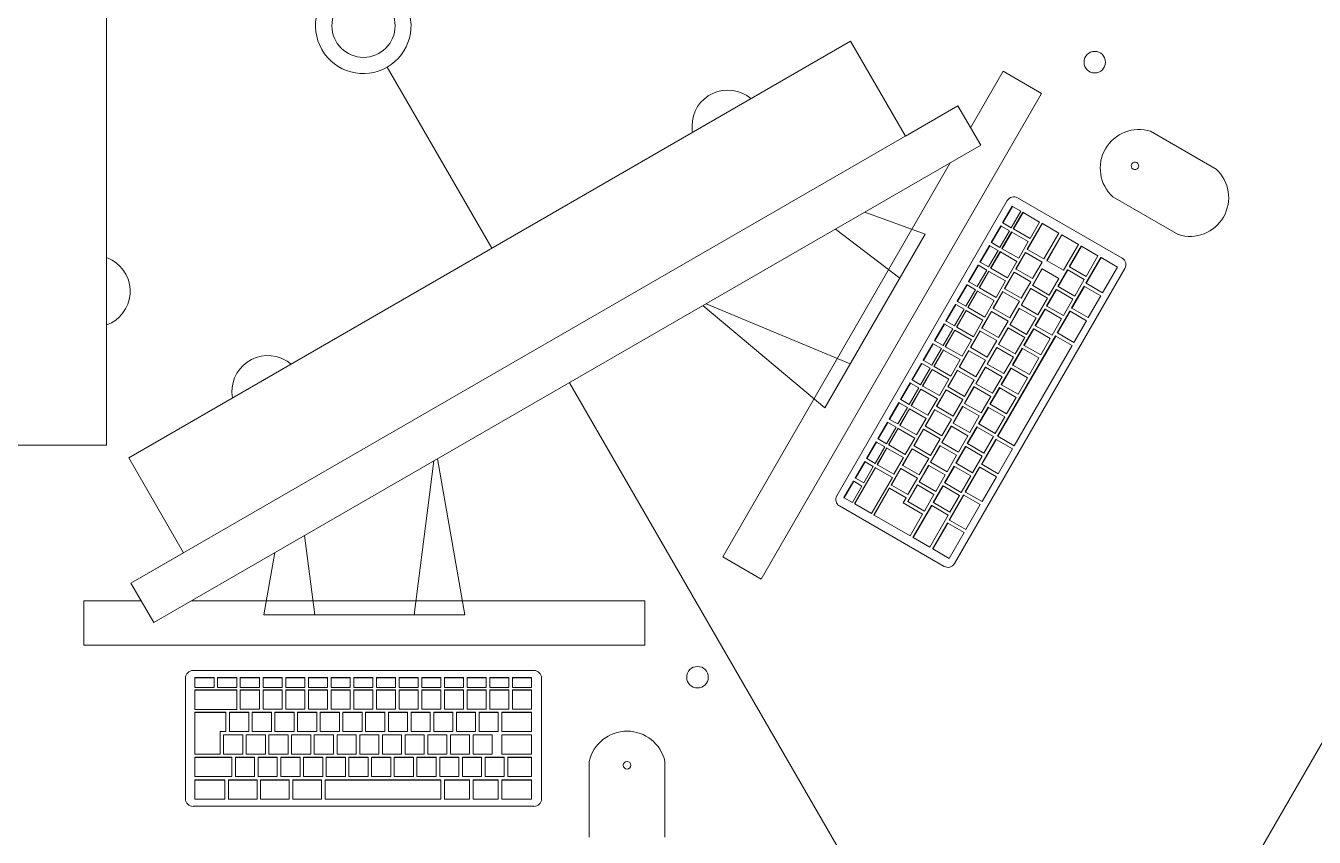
# Model space of a CAD drawing. Header units: millimetres. Extents: x 155927 to 326028, y -36033 to 97293.
# Drawn here: x 175118 to 176197, y 17322 to 18002 of the extents above; entities that cross this region are included whole.
import ezdxf

# ---------------------------------------------------------------- set-up
doc = ezdxf.new("R2010")
doc.units = ezdxf.units.MM
doc.header["$MEASUREMENT"] = 0
for name, color, linetype, lineweight in [('A-GENM', 8, 'CONTINUOUS', 9), ('E-ELEC-EQPM', 8, 'CONTINUOUS', 9), ('I-FURN', 8, 'CONTINUOUS', 9)]:
    doc.layers.add(name, color=color, linetype=linetype, lineweight=lineweight)

msp = doc.modelspace()

# ---------------------------------------------------------------- linework, layer by layer
at = {"layer": 'A-GENM'}
for p, q in [((176114.9, 17881.9), (176059.9, 17913.7)), ((175797, 17608.2), (175939.8, 17855.5)), ((175948.4, 17857.8), (176036, 17807.2)), ((176028.2, 17858.7), (176083.1, 17827)), ((175935.9, 17836.9), (175943.9, 17850.8)), ((175944.2, 17850.6), (175936.2, 17836.8)), ((175943.1, 17832.8), (175951.1, 17846.7)), ((175944.2, 17850.6), (175943.9, 17850.8)), ((175951.1, 17846.7), (175944.2, 17850.6)), ((175944.8, 17831.8), (175952.8, 17845.7)), ((175953, 17845.5), (175945, 17831.7)), ((175953, 17845.5), (175952.8, 17845.7)), ((175966.9, 17837.5), (175953, 17845.5)), ((175926.4, 17820.5), (175934.4, 17834.3)), ((175934.7, 17834.2), (175926.7, 17820.3)), ((175934.7, 17834.2), (175934.4, 17834.3)), ((175941.6, 17830.2), (175934.7, 17834.2)), ((175936.2, 17836.8), (175935.9, 17836.9)), ((175936.2, 17836.8), (175943.1, 17832.8)), ((175956.5, 17814.7), (175969, 17836.3)), ((175969.2, 17836.2), (175956.7, 17814.5)), ((175958.9, 17823.7), (175966.9, 17837.5)), ((175969.2, 17836.2), (175969, 17836.3)), ((175983, 17828.2), (175969.2, 17836.2)), ((175933.6, 17816.3), (175941.6, 17830.2)), ((175935.3, 17815.4), (175943.3, 17829.2)), ((175943.5, 17829.1), (175935.5, 17815.2)), ((175943.5, 17829.1), (175943.3, 17829.2)), ((175957.4, 17821.1), (175943.5, 17829.1)), ((175945, 17831.7), (175944.8, 17831.8)), ((175945, 17831.7), (175958.9, 17823.7)), ((175949.4, 17807.2), (175957.4, 17821.1)), ((175970.5, 17806.6), (175983, 17828.2)), ((175972.9, 17805.2), (175985.4, 17826.9)), ((175985.6, 17826.7), (175973.1, 17805.1)), ((175985.6, 17826.7), (175985.4, 17826.9)), ((175999.4, 17818.8), (175985.6, 17826.7)), ((175916.9, 17804), (175924.9, 17817.9)), ((175925.2, 17817.7), (175917.2, 17803.9)), ((175924.1, 17799.9), (175932.1, 17813.7)), ((175925.2, 17817.7), (175924.9, 17817.9)), ((175932.1, 17813.7), (175925.2, 17817.7)), ((175925.8, 17798.9), (175933.8, 17812.8)), ((175934, 17812.6), (175926, 17798.8)), ((175926.7, 17820.3), (175926.4, 17820.5)), ((175926.7, 17820.3), (175933.6, 17816.3)), ((175934, 17812.6), (175933.8, 17812.8)), ((175947.9, 17804.6), (175934, 17812.6)), ((175935.5, 17815.2), (175935.3, 17815.4)), ((175935.5, 17815.2), (175949.4, 17807.2)), ((175947, 17798.2), (175955, 17812.1)), ((175955.2, 17812), (175947.2, 17798.1)), ((175955.2, 17812), (175955, 17812.1)), ((175969, 17804), (175955.2, 17812)), ((175956.7, 17814.5), (175956.5, 17814.7)), ((175956.7, 17814.5), (175970.5, 17806.6)), ((175986.9, 17797.1), (175999.4, 17818.8)), ((175991.7, 17800.1), (176001.7, 17817.4)), ((176002, 17817.3), (175992, 17800)), ((176002, 17817.3), (176001.7, 17817.4)), ((176015.8, 17809.3), (176002, 17817.3)), ((175907.4, 17787.6), (175915.4, 17801.4)), ((175915.7, 17801.3), (175907.7, 17787.4)), ((175915.7, 17801.3), (175915.4, 17801.4)), ((175922.6, 17797.3), (175915.7, 17801.3)), ((175917.2, 17803.9), (175916.9, 17804)), ((175917.2, 17803.9), (175924.1, 17799.9)), ((175939.9, 17790.8), (175947.9, 17804.6)), ((175961, 17790.1), (175969, 17804)), ((175973.1, 17805.1), (175972.9, 17805.2)), ((175973.1, 17805.1), (175986.9, 17797.1)), ((175992, 17800), (175991.7, 17800.1)), ((175992, 17800), (176005.8, 17792)), ((176005.6, 17786.3), (176018.1, 17807.9)), ((176005.8, 17792), (176015.8, 17809.3)), ((176018.4, 17807.8), (176005.9, 17786.2)), ((176018.4, 17807.8), (176018.1, 17807.9)), ((176032.2, 17799.8), (176018.4, 17807.8)), ((176019.7, 17778.2), (176032.2, 17799.8)), ((176038.4, 17798.6), (175895.6, 17551.3)), ((175914.6, 17783.4), (175922.6, 17797.3)), ((175916.3, 17782.4), (175924.3, 17796.3)), ((175924.5, 17796.2), (175916.5, 17782.3)), ((175924.5, 17796.2), (175924.3, 17796.3)), ((175938.4, 17788.2), (175924.5, 17796.2)), ((175926, 17798.8), (175925.8, 17798.9)), ((175926, 17798.8), (175939.9, 17790.8)), ((175937.5, 17781.8), (175945.5, 17795.6)), ((175945.7, 17795.5), (175937.7, 17781.6)), ((175945.7, 17795.5), (175945.5, 17795.6)), ((175959.5, 17787.5), (175945.7, 17795.5)), ((175947.2, 17798.1), (175947, 17798.2)), ((175947.2, 17798.1), (175961, 17790.1)), ((175960.9, 17784.4), (175968.9, 17798.3)), ((175969.1, 17798.2), (175961.1, 17784.3)), ((175969.1, 17798.2), (175968.9, 17798.3)), ((175982.9, 17790.2), (175969.1, 17798.2)), ((175974.9, 17776.3), (175982.9, 17790.2)), ((175982.2, 17783.6), (175990.2, 17797.5)), ((175990.5, 17797.4), (175982.5, 17783.5)), ((175990.5, 17797.4), (175990.2, 17797.5)), ((176004.3, 17789.4), (175990.5, 17797.4)), ((175996.3, 17775.5), (176004.3, 17789.4)), ((175897.9, 17771.1), (175905.9, 17785)), ((175906.2, 17784.8), (175898.2, 17771)), ((175905.1, 17767), (175913.1, 17780.8)), ((175906.2, 17784.8), (175905.9, 17785)), ((175913.1, 17780.8), (175906.2, 17784.8)), ((175906.8, 17766), (175914.8, 17779.8)), ((175915, 17779.7), (175907, 17765.8)), ((175907.7, 17787.4), (175907.4, 17787.6)), ((175907.7, 17787.4), (175914.6, 17783.4)), ((175915, 17779.7), (175914.8, 17779.8)), ((175928.9, 17771.7), (175915, 17779.7)), ((175916.5, 17782.3), (175916.3, 17782.4)), ((175916.5, 17782.3), (175930.4, 17774.3)), ((175928, 17765.3), (175936, 17779.2)), ((175936.2, 17779), (175928.2, 17765.2)), ((175930.4, 17774.3), (175938.4, 17788.2)), ((175936.2, 17779), (175936, 17779.2)), ((175950, 17771.1), (175936.2, 17779)), ((175937.7, 17781.6), (175937.5, 17781.8)), ((175937.7, 17781.6), (175951.5, 17773.7)), ((175951.4, 17768), (175959.4, 17781.8)), ((175951.5, 17773.7), (175959.5, 17787.5)), ((175959.6, 17781.7), (175951.6, 17767.8)), ((175959.6, 17781.7), (175959.4, 17781.8)), ((175973.4, 17773.7), (175959.6, 17781.7)), ((175961.1, 17784.3), (175960.9, 17784.4)), ((175961.1, 17784.3), (175974.9, 17776.3)), ((175972.7, 17767.2), (175980.7, 17781)), ((175981, 17780.9), (175973, 17767)), ((175980.8, 17781), (175980.7, 17781)), ((175994.8, 17772.9), (175981, 17780.9)), ((175982.5, 17783.5), (175982.2, 17783.6)), ((175982.5, 17783.5), (175996.3, 17775.5)), ((175993.6, 17765.5), (176004.1, 17783.7)), ((176004.4, 17783.6), (175993.9, 17765.4)), ((176004.4, 17783.6), (176004.1, 17783.7)), ((176018.2, 17775.6), (176004.4, 17783.6)), ((176005.9, 17786.2), (176005.6, 17786.3)), ((176005.9, 17786.2), (176019.7, 17778.2)), ((175888.4, 17754.7), (175896.4, 17768.5)), ((175896.7, 17768.4), (175888.7, 17754.5)), ((175896.7, 17768.4), (175896.4, 17768.5)), ((175903.6, 17764.4), (175896.7, 17768.4)), ((175898.2, 17771), (175897.9, 17771.1)), ((175898.2, 17771), (175905.1, 17767)), ((175920.9, 17757.9), (175928.9, 17771.7)), ((175942, 17757.2), (175950, 17771.1)), ((175951.6, 17767.8), (175951.4, 17768)), ((175951.6, 17767.8), (175965.4, 17759.9)), ((175965.4, 17759.9), (175973.4, 17773.7)), ((175973, 17767), (175972.7, 17767.2)), ((175986.8, 17759.1), (175994.8, 17772.9)), ((176007.7, 17757.4), (176018.2, 17775.6)), ((175895.6, 17750.5), (175903.6, 17764.4)), ((175897.3, 17749.5), (175905.3, 17763.4)), ((175905.5, 17763.3), (175897.5, 17749.4)), ((175905.5, 17763.3), (175905.3, 17763.4)), ((175919.4, 17755.3), (175905.5, 17763.3)), ((175907, 17765.8), (175906.8, 17766)), ((175907, 17765.8), (175920.9, 17757.9)), ((175918.5, 17748.9), (175926.5, 17762.7)), ((175926.7, 17762.6), (175918.7, 17748.7)), ((175926.7, 17762.6), (175926.5, 17762.7)), ((175940.5, 17754.6), (175926.7, 17762.6)), ((175928.2, 17765.2), (175928, 17765.3)), ((175928.2, 17765.2), (175942, 17757.2)), ((175941.9, 17751.5), (175949.9, 17765.4)), ((175950.1, 17765.2), (175942.1, 17751.4)), ((175950.1, 17765.2), (175949.9, 17765.4)), ((175963.9, 17757.3), (175950.1, 17765.2)), ((175955.9, 17743.4), (175963.9, 17757.3)), ((175963.2, 17750.7), (175971.2, 17764.6)), ((175971.5, 17764.4), (175963.5, 17750.6)), ((175971.5, 17764.4), (175971.2, 17764.6)), ((175985.3, 17756.5), (175971.5, 17764.4)), ((175973, 17767), (175986.8, 17759.1)), ((175977.3, 17742.6), (175985.3, 17756.5)), ((175981.6, 17744.7), (175992.1, 17762.9)), ((175992.4, 17762.8), (175981.9, 17744.6)), ((175992.4, 17762.8), (175992.1, 17762.9)), ((176006.2, 17754.8), (175992.4, 17762.8)), ((175993.9, 17765.4), (175993.6, 17765.5)), ((175993.9, 17765.4), (176007.7, 17757.4)), ((175878.9, 17738.2), (175886.9, 17752.1)), ((175887.2, 17751.9), (175879.2, 17738.1)), ((175886.1, 17734.1), (175894.1, 17747.9)), ((175887.2, 17751.9), (175886.9, 17752.1)), ((175894.1, 17747.9), (175887.2, 17751.9)), ((175887.8, 17733.1), (175895.8, 17746.9)), ((175896, 17746.8), (175888, 17732.9)), ((175888.7, 17754.5), (175888.4, 17754.7)), ((175888.7, 17754.5), (175895.6, 17750.5)), ((175896, 17746.8), (175895.8, 17746.9)), ((175909.9, 17738.8), (175896, 17746.8)), ((175897.5, 17749.4), (175897.3, 17749.5)), ((175897.5, 17749.4), (175911.4, 17741.4)), ((175909, 17732.4), (175917, 17746.3)), ((175917.2, 17746.1), (175909.2, 17732.3)), ((175911.4, 17741.4), (175919.4, 17755.3)), ((175917.2, 17746.1), (175917, 17746.3)), ((175931, 17738.2), (175917.2, 17746.1)), ((175918.7, 17748.7), (175918.5, 17748.9)), ((175918.7, 17748.7), (175932.5, 17740.8)), ((175932.4, 17735.1), (175940.4, 17748.9)), ((175932.5, 17740.8), (175940.5, 17754.6)), ((175940.6, 17748.8), (175932.6, 17734.9)), ((175940.6, 17748.8), (175940.4, 17748.9)), ((175954.4, 17740.8), (175940.6, 17748.8)), ((175942.1, 17751.4), (175941.9, 17751.5)), ((175942.1, 17751.4), (175955.9, 17743.4)), ((175953.7, 17734.3), (175961.7, 17748.1)), ((175962, 17748), (175954, 17734.1)), ((175962, 17748), (175961.7, 17748.1)), ((175975.8, 17740), (175962, 17748)), ((175963.5, 17750.6), (175963.2, 17750.7)), ((175963.5, 17750.6), (175977.3, 17742.6)), ((175995.7, 17736.6), (176006.2, 17754.8)), ((175869.4, 17721.7), (175877.4, 17735.6)), ((175877.7, 17735.5), (175869.7, 17721.6)), ((175877.7, 17735.5), (175877.4, 17735.6)), ((175884.6, 17731.5), (175877.7, 17735.5)), ((175879.2, 17738.1), (175878.9, 17738.2)), ((175879.2, 17738.1), (175886.1, 17734.1)), ((175901.9, 17725), (175909.9, 17738.8)), ((175923, 17724.3), (175931, 17738.2)), ((175931.6, 17658.1), (175980.1, 17742.1)), ((175980.4, 17742), (175931.9, 17658)), ((175932.6, 17734.9), (175932.4, 17735.1)), ((175932.6, 17734.9), (175946.4, 17727)), ((175946.4, 17727), (175954.4, 17740.8)), ((175967.8, 17726.2), (175975.8, 17740)), ((175980.4, 17742), (175980.1, 17742.1)), ((175994.2, 17734), (175980.4, 17742)), ((175981.9, 17744.6), (175981.6, 17744.7)), ((175981.9, 17744.6), (175995.7, 17736.6)), ((175876.6, 17717.6), (175884.6, 17731.5)), ((175878.3, 17716.6), (175886.3, 17730.5)), ((175886.5, 17730.3), (175878.5, 17716.5)), ((175886.5, 17730.3), (175886.3, 17730.5)), ((175900.4, 17722.4), (175886.5, 17730.3)), ((175888, 17732.9), (175887.8, 17733.1)), ((175888, 17732.9), (175901.9, 17725)), ((175899.5, 17716), (175907.5, 17729.8)), ((175907.7, 17729.7), (175899.7, 17715.8)), ((175907.7, 17729.7), (175907.5, 17729.8)), ((175921.5, 17721.7), (175907.7, 17729.7)), ((175909.2, 17732.3), (175909, 17732.4)), ((175909.2, 17732.3), (175923, 17724.3)), ((175922.9, 17718.6), (175930.9, 17732.5)), ((175931.1, 17732.3), (175923.1, 17718.5)), ((175931.1, 17732.3), (175930.9, 17732.5)), ((175944.9, 17724.4), (175931.1, 17732.3)), ((175936.9, 17710.5), (175944.9, 17724.4)), ((175944.2, 17717.8), (175952.2, 17731.7)), ((175952.5, 17731.5), (175944.5, 17717.7)), ((175945.7, 17650), (175994.2, 17734)), ((175952.5, 17731.5), (175952.2, 17731.7)), ((175966.3, 17723.6), (175952.5, 17731.5)), ((175954, 17734.1), (175953.7, 17734.3)), ((175954, 17734.1), (175967.8, 17726.2)), ((175859.9, 17705.3), (175867.9, 17719.1)), ((175868.2, 17719), (175860.2, 17705.2)), ((175867.1, 17701.2), (175875.1, 17715)), ((175868.2, 17719), (175867.9, 17719.1)), ((175875.1, 17715), (175868.2, 17719)), ((175868.8, 17700.2), (175876.8, 17714)), ((175877, 17713.9), (175869, 17700)), ((175869.7, 17721.6), (175869.4, 17721.7)), ((175869.7, 17721.6), (175876.6, 17717.6)), ((175877, 17713.9), (175876.8, 17714)), ((175890.9, 17705.9), (175877, 17713.9)), ((175878.5, 17716.5), (175878.3, 17716.6)), ((175878.5, 17716.5), (175892.4, 17708.5)), ((175890, 17699.5), (175898, 17713.4)), ((175898.2, 17713.2), (175890.2, 17699.4)), ((175892.4, 17708.5), (175900.4, 17722.4)), ((175898.2, 17713.2), (175898, 17713.4)), ((175912, 17705.2), (175898.2, 17713.2)), ((175899.7, 17715.8), (175899.5, 17716)), ((175899.7, 17715.8), (175913.5, 17707.8)), ((175913.4, 17702.2), (175921.4, 17716)), ((175913.5, 17707.8), (175921.5, 17721.7)), ((175921.6, 17715.9), (175913.6, 17702)), ((175921.6, 17715.9), (175921.4, 17716)), ((175935.4, 17707.9), (175921.6, 17715.9)), ((175923.1, 17718.5), (175922.9, 17718.6)), ((175923.1, 17718.5), (175936.9, 17710.5)), ((175934.7, 17701.4), (175942.7, 17715.2)), ((175943, 17715.1), (175935, 17701.2)), ((175943, 17715.1), (175942.7, 17715.2)), ((175956.8, 17707.1), (175943, 17715.1)), ((175944.5, 17717.7), (175944.2, 17717.8)), ((175944.5, 17717.7), (175958.3, 17709.7)), ((175958.3, 17709.7), (175966.3, 17723.6)), ((175850.4, 17688.8), (175858.4, 17702.7)), ((175858.7, 17702.6), (175850.7, 17688.7)), ((175858.7, 17702.6), (175858.4, 17702.7)), ((175865.6, 17698.6), (175858.7, 17702.6)), ((175860.2, 17705.2), (175859.9, 17705.3)), ((175860.2, 17705.2), (175867.1, 17701.2)), ((175882.9, 17692.1), (175890.9, 17705.9)), ((175904, 17691.4), (175912, 17705.2)), ((175927.4, 17694), (175935.4, 17707.9)), ((175948.8, 17693.2), (175956.8, 17707.1)), ((175857.6, 17684.7), (175865.6, 17698.6)), ((175859.3, 17683.7), (175867.3, 17697.6)), ((175867.5, 17697.4), (175859.5, 17683.6)), ((175867.5, 17697.4), (175867.3, 17697.6)), ((175881.4, 17689.5), (175867.5, 17697.4)), ((175869, 17700), (175868.8, 17700.2)), ((175869, 17700), (175882.9, 17692.1)), ((175880.5, 17683.1), (175888.5, 17696.9)), ((175888.7, 17696.8), (175880.7, 17682.9)), ((175888.7, 17696.8), (175888.5, 17696.9)), ((175902.5, 17688.8), (175888.7, 17696.8)), ((175890.2, 17699.4), (175890, 17699.5)), ((175890.2, 17699.4), (175904, 17691.4)), ((175903.9, 17685.7), (175911.9, 17699.6)), ((175912.1, 17699.4), (175904.1, 17685.6)), ((175912.1, 17699.4), (175911.9, 17699.6)), ((175925.9, 17691.4), (175912.1, 17699.4)), ((175913.6, 17702), (175913.4, 17702.2)), ((175913.6, 17702), (175927.4, 17694)), ((175925.2, 17684.9), (175933.2, 17698.8)), ((175933.5, 17698.6), (175925.5, 17684.8)), ((175933.5, 17698.6), (175933.2, 17698.8)), ((175947.3, 17690.6), (175933.5, 17698.6)), ((175935, 17701.2), (175934.7, 17701.4)), ((175935, 17701.2), (175948.8, 17693.2)), ((175840.9, 17672.4), (175848.9, 17686.2)), ((175849.2, 17686.1), (175841.2, 17672.2)), ((175848.1, 17668.3), (175856.1, 17682.1)), ((175849.2, 17686.1), (175848.9, 17686.2)), ((175856.1, 17682.1), (175849.2, 17686.1)), ((175849.8, 17667.3), (175857.8, 17681.1)), ((175858, 17681), (175850, 17667.1)), ((175850.7, 17688.7), (175850.4, 17688.8)), ((175850.7, 17688.7), (175857.6, 17684.7)), ((175858, 17681), (175857.8, 17681.1)), ((175871.9, 17673), (175858, 17681)), ((175859.5, 17683.6), (175859.3, 17683.7)), ((175859.5, 17683.6), (175873.4, 17675.6)), ((175873.4, 17675.6), (175881.4, 17689.5)), ((175880.7, 17682.9), (175880.5, 17683.1)), ((175880.7, 17682.9), (175894.5, 17674.9)), ((175894.4, 17669.3), (175902.4, 17683.1)), ((175894.5, 17674.9), (175902.5, 17688.8)), ((175902.6, 17683), (175894.6, 17669.1)), ((175902.6, 17683), (175902.4, 17683.1)), ((175916.4, 17675), (175902.6, 17683)), ((175904.1, 17685.6), (175903.9, 17685.7)), ((175904.1, 17685.6), (175917.9, 17677.6)), ((175915.7, 17668.5), (175923.7, 17682.3)), ((175924, 17682.2), (175916, 17668.3)), ((175917.9, 17677.6), (175925.9, 17691.4)), ((175924, 17682.2), (175923.7, 17682.3)), ((175937.8, 17674.2), (175924, 17682.2)), ((175925.5, 17684.8), (175925.2, 17684.9)), ((175925.5, 17684.8), (175939.3, 17676.8)), ((175939.3, 17676.8), (175947.3, 17690.6)), ((175841.2, 17672.2), (175840.9, 17672.4)), ((175841.2, 17672.2), (175848.1, 17668.3)), ((175863.9, 17659.1), (175871.9, 17673)), ((175871, 17666.6), (175879, 17680.5)), ((175879.2, 17680.3), (175871.2, 17666.5)), ((175879.2, 17680.3), (175879, 17680.5)), ((175893, 17672.3), (175879.2, 17680.3)), ((175885, 17658.5), (175893, 17672.3)), ((175908.4, 17661.1), (175916.4, 17675)), ((175929.8, 17660.3), (175937.8, 17674.2)), ((175831.4, 17655.9), (175839.4, 17669.8)), ((175839.7, 17669.6), (175831.7, 17655.8)), ((175838.6, 17651.8), (175846.6, 17665.7)), ((175839.7, 17669.6), (175839.4, 17669.8)), ((175846.6, 17665.7), (175839.7, 17669.6)), ((175840.3, 17650.8), (175848.3, 17664.7)), ((175848.5, 17664.5), (175840.5, 17650.7)), ((175848.5, 17664.5), (175848.3, 17664.7)), ((175862.4, 17656.5), (175848.5, 17664.5)), ((175850, 17667.1), (175849.8, 17667.3)), ((175850, 17667.1), (175863.9, 17659.1)), ((175861.5, 17650.1), (175869.5, 17664)), ((175869.7, 17663.9), (175861.7, 17650)), ((175869.7, 17663.9), (175869.5, 17664)), ((175883.5, 17655.9), (175869.7, 17663.9)), ((175871.2, 17666.5), (175871, 17666.6)), ((175871.2, 17666.5), (175885, 17658.5)), ((175884.9, 17652.8), (175892.9, 17666.7)), ((175893.1, 17666.5), (175885.1, 17652.7)), ((175893.1, 17666.5), (175892.9, 17666.7)), ((175906.9, 17658.5), (175893.1, 17666.5)), ((175894.6, 17669.1), (175894.4, 17669.3)), ((175894.6, 17669.1), (175908.4, 17661.1)), ((175906.2, 17652), (175914.2, 17665.9)), ((175914.5, 17665.7), (175906.5, 17651.9)), ((175914.5, 17665.7), (175914.2, 17665.9)), ((175928.3, 17657.7), (175914.5, 17665.7)), ((175916, 17668.3), (175915.7, 17668.5)), ((175916, 17668.3), (175929.8, 17660.3)), ((175821.9, 17639.5), (175829.9, 17653.3)), ((175830.2, 17653.2), (175822.2, 17639.3)), ((175829.1, 17635.3), (175837.1, 17649.2)), ((175830.2, 17653.2), (175829.9, 17653.3)), ((175837.1, 17649.2), (175830.2, 17653.2)), ((175831.7, 17655.8), (175831.4, 17655.9)), ((175831.7, 17655.8), (175838.6, 17651.8)), ((175840.5, 17650.7), (175840.3, 17650.8)), ((175840.5, 17650.7), (175854.4, 17642.7)), ((175854.4, 17642.7), (175862.4, 17656.5)), ((175861.7, 17650), (175861.5, 17650.1)), ((175861.7, 17650), (175875.5, 17642)), ((175875.4, 17636.3), (175883.4, 17650.2)), ((175875.5, 17642), (175883.5, 17655.9)), ((175883.6, 17650.1), (175875.6, 17636.2)), ((175883.6, 17650.1), (175883.4, 17650.2)), ((175897.4, 17642.1), (175883.6, 17650.1)), ((175885.1, 17652.7), (175884.9, 17652.8)), ((175885.1, 17652.7), (175898.9, 17644.7)), ((175896.7, 17635.5), (175904.7, 17649.4)), ((175905, 17649.3), (175897, 17635.4)), ((175898.9, 17644.7), (175906.9, 17658.5)), ((175905, 17649.3), (175904.7, 17649.4)), ((175918.8, 17641.3), (175905, 17649.3)), ((175906.5, 17651.9), (175906.2, 17652)), ((175906.5, 17651.9), (175920.3, 17643.9)), ((175918.1, 17634.7), (175930.1, 17655.5)), ((175930.4, 17655.4), (175918.4, 17634.6)), ((175920.3, 17643.9), (175928.3, 17657.7)), ((175930.4, 17655.4), (175930.1, 17655.5)), ((175944.2, 17647.4), (175930.4, 17655.4)), ((175931.9, 17658), (175931.6, 17658.1)), ((175931.9, 17658), (175945.7, 17650)), ((175822.2, 17639.3), (175821.9, 17639.5)), ((175822.2, 17639.3), (175829.1, 17635.3)), ((175830.8, 17634.4), (175838.8, 17648.2)), ((175839, 17648.1), (175831, 17634.2)), ((175839, 17648.1), (175838.8, 17648.2)), ((175852.9, 17640.1), (175839, 17648.1)), ((175844.9, 17626.2), (175852.9, 17640.1)), ((175852, 17633.7), (175860, 17647.5)), ((175860.2, 17647.4), (175852.2, 17633.5)), ((175860.2, 17647.4), (175860, 17647.5)), ((175874, 17639.4), (175860.2, 17647.4)), ((175866, 17625.6), (175874, 17639.4)), ((175889.4, 17628.2), (175897.4, 17642.1)), ((175910.8, 17627.4), (175918.8, 17641.3)), ((175932.2, 17626.6), (175944.2, 17647.4)), ((175811.8, 17601.4), (175829.3, 17631.8)), ((175829.5, 17631.6), (175812, 17601.3)), ((175812.4, 17623), (175820.4, 17636.9)), ((175820.7, 17636.7), (175812.7, 17622.9)), ((175819.6, 17618.9), (175827.6, 17632.7)), ((175820.7, 17636.7), (175820.4, 17636.9)), ((175827.6, 17632.7), (175820.7, 17636.7)), ((175829.5, 17631.6), (175829.3, 17631.8)), ((175843.6, 17623.5), (175829.5, 17631.6)), ((175831, 17634.2), (175830.8, 17634.4)), ((175831, 17634.2), (175844.9, 17626.2)), ((175842.5, 17617.2), (175850.5, 17631.1)), ((175850.7, 17631), (175842.7, 17617.1)), ((175850.7, 17631), (175850.5, 17631.1)), ((175864.5, 17623), (175850.7, 17631)), ((175852.2, 17633.5), (175852, 17633.7)), ((175852.2, 17633.5), (175866, 17625.6)), ((175865.9, 17619.9), (175873.9, 17633.7)), ((175874.1, 17633.6), (175866.1, 17619.8)), ((175874.1, 17633.6), (175873.9, 17633.7)), ((175887.9, 17625.6), (175874.1, 17633.6)), ((175875.6, 17636.2), (175875.4, 17636.3)), ((175875.6, 17636.2), (175889.4, 17628.2)), ((175887.2, 17619.1), (175895.2, 17632.9)), ((175895.5, 17632.8), (175887.5, 17619)), ((175895.5, 17632.8), (175895.2, 17632.9)), ((175909.3, 17624.8), (175895.5, 17632.8)), ((175897, 17635.4), (175896.7, 17635.5)), ((175897, 17635.4), (175910.8, 17627.4)), ((175904.6, 17611.4), (175916.6, 17632.1)), ((175916.9, 17632), (175904.9, 17611.2)), ((175916.9, 17632), (175916.6, 17632.1)), ((175930.7, 17624), (175916.9, 17632)), ((175918.4, 17634.6), (175918.1, 17634.7)), ((175918.4, 17634.6), (175932.2, 17626.6)), ((175802.9, 17606.6), (175810.9, 17620.4)), ((175811.2, 17620.3), (175803.2, 17606.4)), ((175810.1, 17602.4), (175818.1, 17616.3)), ((175811.2, 17620.3), (175810.9, 17620.4)), ((175818.1, 17616.3), (175811.2, 17620.3)), ((175812.7, 17622.9), (175812.4, 17623)), ((175812.7, 17622.9), (175819.6, 17618.9)), ((175826.1, 17593.2), (175843.6, 17623.5)), ((175842.7, 17617.1), (175842.5, 17617.2)), ((175842.7, 17617.1), (175856.5, 17609.1)), ((175856.4, 17603.4), (175864.4, 17617.3)), ((175856.5, 17609.1), (175864.5, 17623)), ((175864.6, 17617.2), (175856.6, 17603.3)), ((175864.6, 17617.2), (175864.4, 17617.3)), ((175878.4, 17609.2), (175864.6, 17617.2)), ((175866.1, 17619.8), (175865.9, 17619.9)), ((175866.1, 17619.8), (175879.9, 17611.8)), ((175877.7, 17602.6), (175885.7, 17616.5)), ((175886, 17616.4), (175878, 17602.5)), ((175879.9, 17611.8), (175887.9, 17625.6)), ((175886, 17616.4), (175885.7, 17616.5)), ((175899.8, 17608.4), (175886, 17616.4)), ((175887.5, 17619), (175887.2, 17619.1)), ((175887.5, 17619), (175901.3, 17611)), ((175901.3, 17611), (175909.3, 17624.8)), ((175918.7, 17603.3), (175930.7, 17624)), ((175803.2, 17606.4), (175802.9, 17606.6)), ((175803.2, 17606.4), (175810.1, 17602.4)), ((175828, 17592.1), (175841, 17614.6)), ((175841.2, 17614.5), (175828.2, 17592)), ((175841.2, 17614.5), (175841, 17614.6)), ((175855, 17606.5), (175841.2, 17614.5)), ((175852.5, 17602.2), (175855, 17606.5)), ((175870.4, 17595.3), (175878.4, 17609.2)), ((175891.1, 17588), (175903.1, 17608.8)), ((175903.4, 17608.6), (175891.4, 17587.8)), ((175891.8, 17594.5), (175899.8, 17608.4)), ((175903.4, 17608.6), (175903.1, 17608.8)), ((175917.2, 17600.7), (175903.4, 17608.6)), ((175904.9, 17611.2), (175904.6, 17611.4)), ((175904.9, 17611.2), (175918.7, 17603.3)), ((175886.9, 17549), (175799.3, 17599.6)), ((175812, 17601.3), (175811.8, 17601.4)), ((175812, 17601.3), (175826.1, 17593.2)), ((175868.9, 17592.7), (175852.5, 17602.2)), ((175856.6, 17603.3), (175856.4, 17603.4)), ((175856.6, 17603.3), (175870.4, 17595.3)), ((175860.7, 17573.2), (175876.2, 17600)), ((175876.5, 17599.9), (175861, 17573.1)), ((175876.5, 17599.9), (175876.2, 17600)), ((175890.3, 17591.9), (175876.5, 17599.9)), ((175878, 17602.5), (175877.7, 17602.6)), ((175878, 17602.5), (175891.8, 17594.5)), ((175905.2, 17579.9), (175917.2, 17600.7)), ((175828.2, 17592), (175828, 17592.1)), ((175828.2, 17592), (175858.4, 17574.5)), ((175858.4, 17574.5), (175868.9, 17592.7)), ((175874.8, 17565.1), (175890.3, 17591.9)), ((175877.1, 17563.7), (175889.6, 17585.4)), ((175889.9, 17585.2), (175877.4, 17563.6)), ((175889.9, 17585.2), (175889.6, 17585.4)), ((175903.7, 17577.3), (175889.9, 17585.2)), ((175891.4, 17587.8), (175891.1, 17588)), ((175891.4, 17587.8), (175905.2, 17579.9)), ((175861, 17573.1), (175860.7, 17573.2)), ((175861, 17573.1), (175874.8, 17565.1)), ((175891.2, 17555.6), (175903.7, 17577.3)), ((175877.4, 17563.6), (175877.1, 17563.7)), ((175877.4, 17563.6), (175891.2, 17555.6)), ((175251.4, 17354.2), (175251.4, 17455.4)), ((175257.7, 17461.7), (175543.3, 17461.7)), ((175259.3, 17455.8), (175275.3, 17455.8)), ((175259.3, 17455.5), (175259.3, 17455.8)), ((175275.3, 17455.5), (175259.3, 17455.5)), ((175259.3, 17455.5), (175259.3, 17447.5)), ((175275.3, 17455.5), (175275.3, 17455.8)), ((175275.3, 17447.5), (175275.3, 17455.5)), ((175278.3, 17455.8), (175294.3, 17455.8)), ((175278.3, 17455.5), (175278.3, 17455.8)), ((175294.3, 17455.5), (175278.3, 17455.5)), ((175278.3, 17455.5), (175278.3, 17447.5)), ((175294.3, 17455.5), (175294.3, 17455.8)), ((175294.3, 17447.5), (175294.3, 17455.5)), ((175297.3, 17455.8), (175313.3, 17455.8)), ((175297.3, 17455.5), (175297.3, 17455.8)), ((175313.3, 17455.5), (175297.3, 17455.5)), ((175297.3, 17455.5), (175297.3, 17447.5)), ((175313.3, 17455.5), (175313.3, 17455.8)), ((175313.3, 17447.5), (175313.3, 17455.5)), ((175316.3, 17455.8), (175332.3, 17455.8)), ((175316.3, 17455.5), (175316.3, 17455.8)), ((175332.3, 17455.5), (175316.3, 17455.5)), ((175316.3, 17455.5), (175316.3, 17447.5)), ((175332.3, 17455.5), (175332.3, 17455.8)), ((175332.3, 17447.5), (175332.3, 17455.5)), ((175335.3, 17455.8), (175351.3, 17455.8)), ((175335.3, 17455.5), (175335.3, 17455.8)), ((175351.3, 17455.5), (175335.3, 17455.5)), ((175335.3, 17455.5), (175335.3, 17447.5)), ((175351.3, 17455.5), (175351.3, 17455.8)), ((175351.3, 17447.5), (175351.3, 17455.5)), ((175354.3, 17455.8), (175370.3, 17455.8)), ((175354.3, 17455.5), (175354.3, 17455.8)), ((175370.3, 17455.5), (175354.3, 17455.5)), ((175354.3, 17455.5), (175354.3, 17447.5)), ((175370.3, 17455.5), (175370.3, 17455.8)), ((175370.3, 17447.5), (175370.3, 17455.5)), ((175373.3, 17455.8), (175389.3, 17455.8)), ((175373.3, 17455.5), (175373.3, 17455.8)), ((175389.3, 17455.5), (175373.3, 17455.5)), ((175373.3, 17455.5), (175373.3, 17447.5)), ((175389.3, 17455.5), (175389.3, 17455.8)), ((175389.3, 17447.5), (175389.3, 17455.5)), ((175392.3, 17455.8), (175408.3, 17455.8)), ((175392.3, 17455.5), (175392.3, 17455.8)), ((175408.3, 17455.5), (175392.3, 17455.5)), ((175392.3, 17455.5), (175392.3, 17447.5)), ((175408.3, 17455.5), (175408.3, 17455.8)), ((175408.3, 17447.5), (175408.3, 17455.5)), ((175411.3, 17455.8), (175427.3, 17455.8)), ((175411.3, 17455.5), (175411.3, 17455.8)), ((175427.3, 17455.5), (175411.3, 17455.5)), ((175411.3, 17455.5), (175411.3, 17447.5)), ((175427.3, 17455.5), (175427.3, 17455.8)), ((175427.3, 17447.5), (175427.3, 17455.5)), ((175430.3, 17455.8), (175446.3, 17455.8)), ((175430.3, 17455.5), (175430.3, 17455.8)), ((175446.3, 17455.5), (175430.3, 17455.5)), ((175430.3, 17455.5), (175430.3, 17447.5)), ((175446.3, 17455.5), (175446.3, 17455.8)), ((175446.3, 17447.5), (175446.3, 17455.5)), ((175449.3, 17455.8), (175465.3, 17455.8)), ((175449.3, 17455.5), (175449.3, 17455.8)), ((175465.3, 17455.5), (175449.3, 17455.5)), ((175449.3, 17455.5), (175449.3, 17447.5)), ((175465.3, 17455.5), (175465.3, 17455.8)), ((175465.3, 17447.5), (175465.3, 17455.5)), ((175468.3, 17455.8), (175484.3, 17455.8)), ((175468.3, 17455.5), (175468.3, 17455.8)), ((175484.3, 17455.5), (175468.3, 17455.5)), ((175468.3, 17455.5), (175468.3, 17447.5)), ((175484.3, 17455.5), (175484.3, 17455.8)), ((175484.3, 17447.5), (175484.3, 17455.5)), ((175487.3, 17455.8), (175503.3, 17455.8)), ((175487.3, 17455.5), (175487.3, 17455.8)), ((175503.3, 17455.5), (175487.3, 17455.5)), ((175487.3, 17455.5), (175487.3, 17447.5)), ((175503.3, 17455.5), (175503.3, 17455.8)), ((175503.3, 17447.5), (175503.3, 17455.5)), ((175506.3, 17455.8), (175522.3, 17455.8)), ((175506.3, 17455.5), (175506.3, 17455.8)), ((175522.3, 17455.5), (175506.3, 17455.5)), ((175506.3, 17455.5), (175506.3, 17447.5)), ((175522.3, 17455.5), (175522.3, 17455.8)), ((175522.3, 17447.5), (175522.3, 17455.5)), ((175525.3, 17455.8), (175541.3, 17455.8)), ((175525.3, 17455.5), (175525.3, 17455.8)), ((175541.3, 17455.5), (175525.3, 17455.5)), ((175525.3, 17455.5), (175525.3, 17447.5)), ((175541.3, 17455.5), (175541.3, 17455.8)), ((175541.3, 17447.5), (175541.3, 17455.5)), ((175549.6, 17455.4), (175549.6, 17354.2)), ((175259.3, 17447.5), (175275.3, 17447.5)), ((175259.3, 17445.5), (175294.3, 17445.5)), ((175259.3, 17445.2), (175259.3, 17445.5)), ((175294.3, 17445.2), (175259.3, 17445.2)), ((175259.3, 17445.2), (175259.3, 17429)), ((175278.3, 17447.5), (175294.3, 17447.5)), ((175294.3, 17445.2), (175294.3, 17445.5)), ((175294.3, 17429), (175294.3, 17445.2)), ((175297.3, 17447.5), (175313.3, 17447.5)), ((175297.3, 17445.5), (175313.3, 17445.5)), ((175297.3, 17445.2), (175297.3, 17445.5)), ((175313.3, 17445.2), (175297.3, 17445.2)), ((175297.3, 17445.2), (175297.3, 17429.3)), ((175313.3, 17445.2), (175313.3, 17445.5)), ((175313.3, 17429.3), (175313.3, 17445.2)), ((175316.3, 17447.5), (175332.3, 17447.5)), ((175316.3, 17445.5), (175332.3, 17445.5)), ((175316.3, 17445.2), (175316.3, 17445.5)), ((175332.3, 17445.2), (175316.3, 17445.2)), ((175316.3, 17445.2), (175316.3, 17429.3)), ((175332.3, 17445.2), (175332.3, 17445.5)), ((175332.3, 17429.3), (175332.3, 17445.2)), ((175335.3, 17447.5), (175351.3, 17447.5)), ((175335.3, 17445.5), (175351.3, 17445.5)), ((175335.3, 17445.2), (175335.3, 17445.5)), ((175351.3, 17445.2), (175335.3, 17445.2)), ((175335.3, 17445.2), (175335.3, 17429.3)), ((175351.3, 17445.2), (175351.3, 17445.5)), ((175351.3, 17429.3), (175351.3, 17445.2)), ((175354.3, 17447.5), (175370.3, 17447.5)), ((175354.3, 17445.5), (175370.3, 17445.5)), ((175354.3, 17445.2), (175354.3, 17445.5)), ((175370.3, 17445.2), (175354.3, 17445.2)), ((175354.3, 17445.2), (175354.3, 17429.3)), ((175370.3, 17445.2), (175370.3, 17445.5)), ((175370.3, 17429.3), (175370.3, 17445.2)), ((175373.3, 17447.5), (175389.3, 17447.5)), ((175373.3, 17445.5), (175389.3, 17445.5)), ((175373.3, 17445.2), (175373.3, 17445.5)), ((175389.3, 17445.2), (175373.3, 17445.2)), ((175373.3, 17445.2), (175373.3, 17429.3)), ((175389.3, 17445.2), (175389.3, 17445.5)), ((175389.3, 17429.3), (175389.3, 17445.2)), ((175392.3, 17447.5), (175408.3, 17447.5)), ((175392.3, 17445.5), (175408.3, 17445.5)), ((175392.3, 17445.2), (175392.3, 17445.5)), ((175408.3, 17445.2), (175392.3, 17445.2)), ((175392.3, 17445.2), (175392.3, 17429.3)), ((175408.3, 17445.2), (175408.3, 17445.5)), ((175408.3, 17429.3), (175408.3, 17445.2)), ((175411.3, 17447.5), (175427.3, 17447.5)), ((175411.3, 17445.5), (175427.3, 17445.5)), ((175411.3, 17445.2), (175411.3, 17445.5)), ((175427.3, 17445.2), (175411.3, 17445.2)), ((175411.3, 17445.2), (175411.3, 17429.3)), ((175427.3, 17445.2), (175427.3, 17445.5)), ((175427.3, 17429.3), (175427.3, 17445.2)), ((175430.3, 17447.5), (175446.3, 17447.5)), ((175430.3, 17445.5), (175446.3, 17445.5)), ((175430.3, 17445.2), (175430.3, 17445.5)), ((175446.3, 17445.2), (175430.3, 17445.2)), ((175430.3, 17445.2), (175430.3, 17429.3)), ((175446.3, 17445.2), (175446.3, 17445.5)), ((175446.3, 17429.3), (175446.3, 17445.2)), ((175449.3, 17447.5), (175465.3, 17447.5)), ((175449.3, 17445.5), (175465.3, 17445.5)), ((175449.3, 17445.2), (175449.3, 17445.5)), ((175465.3, 17445.2), (175449.3, 17445.2)), ((175449.3, 17445.2), (175449.3, 17429.3)), ((175465.3, 17445.2), (175465.3, 17445.5)), ((175465.3, 17429.3), (175465.3, 17445.2)), ((175468.3, 17447.5), (175484.3, 17447.5)), ((175468.3, 17445.5), (175484.3, 17445.5)), ((175468.3, 17445.2), (175468.3, 17445.5)), ((175484.3, 17445.2), (175468.3, 17445.2)), ((175468.3, 17445.2), (175468.3, 17429.3)), ((175484.3, 17445.2), (175484.3, 17445.5)), ((175484.3, 17429.3), (175484.3, 17445.2)), ((175487.3, 17447.5), (175503.3, 17447.5)), ((175487.3, 17445.5), (175503.3, 17445.5)), ((175487.3, 17445.2), (175487.3, 17445.5)), ((175503.3, 17445.2), (175487.3, 17445.2)), ((175487.3, 17445.2), (175487.3, 17429.3)), ((175503.3, 17445.2), (175503.3, 17445.5)), ((175503.3, 17429.3), (175503.3, 17445.2)), ((175506.3, 17447.5), (175522.3, 17447.5)), ((175506.3, 17445.5), (175522.3, 17445.5)), ((175506.3, 17445.2), (175506.3, 17445.5)), ((175522.3, 17445.2), (175506.3, 17445.2)), ((175506.3, 17445.2), (175506.3, 17429.3)), ((175522.3, 17445.2), (175522.3, 17445.5)), ((175522.3, 17429.3), (175522.3, 17445.2)), ((175525.3, 17447.5), (175541.3, 17447.5)), ((175525.3, 17445.5), (175541.3, 17445.5)), ((175525.3, 17445.2), (175525.3, 17445.5)), ((175541.3, 17445.2), (175525.3, 17445.2)), ((175525.3, 17445.2), (175525.3, 17429.3)), ((175541.3, 17445.2), (175541.3, 17445.5)), ((175541.3, 17429.3), (175541.3, 17445.2)), ((175259.3, 17429), (175294.3, 17429)), ((175259.3, 17426.9), (175285.3, 17426.9)), ((175259.3, 17426.6), (175259.3, 17426.9)), ((175285.3, 17426.6), (175259.3, 17426.6)), ((175259.3, 17426.6), (175259.3, 17391.7)), ((175285.3, 17426.6), (175285.3, 17426.9)), ((175285.3, 17410.6), (175285.3, 17426.6)), ((175288.3, 17426.9), (175304.3, 17426.9)), ((175288.3, 17426.6), (175288.3, 17426.9)), ((175304.3, 17426.6), (175288.3, 17426.6)), ((175288.3, 17426.6), (175288.3, 17410.6)), ((175297.3, 17429.3), (175313.3, 17429.3)), ((175304.3, 17426.6), (175304.3, 17426.9)), ((175304.3, 17410.6), (175304.3, 17426.6)), ((175307.3, 17426.9), (175323.3, 17426.9)), ((175307.3, 17426.6), (175307.3, 17426.9)), ((175323.3, 17426.6), (175307.3, 17426.6)), ((175307.3, 17426.6), (175307.3, 17410.6)), ((175316.3, 17429.3), (175332.3, 17429.3)), ((175323.3, 17426.6), (175323.3, 17426.9)), ((175323.3, 17410.6), (175323.3, 17426.6)), ((175326.3, 17426.9), (175342.3, 17426.9)), ((175326.3, 17426.6), (175326.3, 17426.9)), ((175342.3, 17426.6), (175326.3, 17426.6)), ((175326.3, 17426.6), (175326.3, 17410.6)), ((175335.3, 17429.3), (175351.3, 17429.3)), ((175342.3, 17426.6), (175342.3, 17426.9)), ((175342.3, 17410.6), (175342.3, 17426.6)), ((175345.3, 17426.9), (175361.3, 17426.9)), ((175345.3, 17426.6), (175345.3, 17426.9)), ((175361.3, 17426.6), (175345.3, 17426.6)), ((175345.3, 17426.6), (175345.3, 17410.6)), ((175354.3, 17429.3), (175370.3, 17429.3)), ((175361.3, 17426.6), (175361.3, 17426.9)), ((175361.3, 17410.6), (175361.3, 17426.6)), ((175364.3, 17426.9), (175380.3, 17426.9)), ((175364.3, 17426.6), (175364.3, 17426.9)), ((175380.3, 17426.6), (175364.3, 17426.6)), ((175364.3, 17426.6), (175364.3, 17410.6)), ((175373.3, 17429.3), (175389.3, 17429.3)), ((175380.3, 17426.6), (175380.3, 17426.9)), ((175380.3, 17410.6), (175380.3, 17426.6)), ((175383.3, 17426.9), (175399.3, 17426.9)), ((175383.3, 17426.6), (175383.3, 17426.9)), ((175399.3, 17426.6), (175383.3, 17426.6)), ((175383.3, 17426.6), (175383.3, 17410.6)), ((175392.3, 17429.3), (175408.3, 17429.3)), ((175399.3, 17426.6), (175399.3, 17426.9)), ((175399.3, 17410.6), (175399.3, 17426.6)), ((175402.3, 17426.9), (175418.3, 17426.9)), ((175402.3, 17426.6), (175402.3, 17426.9)), ((175418.3, 17426.6), (175402.3, 17426.6)), ((175402.3, 17426.6), (175402.3, 17410.6)), ((175411.3, 17429.3), (175427.3, 17429.3)), ((175418.3, 17426.6), (175418.3, 17426.9)), ((175418.3, 17410.6), (175418.3, 17426.6)), ((175421.3, 17426.9), (175437.3, 17426.9)), ((175421.3, 17426.6), (175421.3, 17426.9)), ((175437.3, 17426.6), (175421.3, 17426.6)), ((175421.3, 17426.6), (175421.3, 17410.6)), ((175430.3, 17429.3), (175446.3, 17429.3)), ((175437.3, 17426.6), (175437.3, 17426.9)), ((175437.3, 17410.6), (175437.3, 17426.6)), ((175440.3, 17426.9), (175456.3, 17426.9)), ((175440.3, 17426.6), (175440.3, 17426.9)), ((175456.3, 17426.6), (175440.3, 17426.6)), ((175440.3, 17426.6), (175440.3, 17410.6)), ((175449.3, 17429.3), (175465.3, 17429.3)), ((175456.3, 17426.6), (175456.3, 17426.9)), ((175456.3, 17410.6), (175456.3, 17426.6)), ((175459.3, 17426.9), (175475.3, 17426.9)), ((175459.3, 17426.6), (175459.3, 17426.9)), ((175475.3, 17426.6), (175459.3, 17426.6)), ((175459.3, 17426.6), (175459.3, 17410.6)), ((175468.3, 17429.3), (175484.3, 17429.3)), ((175475.3, 17426.6), (175475.3, 17426.9)), ((175475.3, 17410.6), (175475.3, 17426.6)), ((175478.3, 17426.9), (175494.3, 17426.9)), ((175478.3, 17426.6), (175478.3, 17426.9)), ((175494.3, 17426.6), (175478.3, 17426.6)), ((175478.3, 17426.6), (175478.3, 17410.6)), ((175487.3, 17429.3), (175503.3, 17429.3)), ((175494.3, 17426.6), (175494.3, 17426.9)), ((175494.3, 17410.6), (175494.3, 17426.6)), ((175497.3, 17426.9), (175513.3, 17426.9)), ((175497.3, 17426.6), (175497.3, 17426.9)), ((175513.3, 17426.6), (175497.3, 17426.6)), ((175497.3, 17426.6), (175497.3, 17410.6)), ((175506.3, 17429.3), (175522.3, 17429.3)), ((175513.3, 17426.6), (175513.3, 17426.9)), ((175513.3, 17410.6), (175513.3, 17426.6)), ((175516.3, 17426.9), (175541.3, 17426.9)), ((175516.3, 17426.6), (175516.3, 17426.9)), ((175541.3, 17426.6), (175516.3, 17426.6)), ((175516.3, 17426.6), (175516.3, 17410.7)), ((175525.3, 17429.3), (175541.3, 17429.3)), ((175541.3, 17426.6), (175541.3, 17426.9)), ((175541.3, 17410.7), (175541.3, 17426.6)), ((175280.3, 17391.7), (175280.3, 17410.6)), ((175280.3, 17410.6), (175285.3, 17410.6)), ((175283.3, 17407.9), (175299.3, 17407.9)), ((175283.3, 17407.7), (175283.3, 17407.9)), ((175299.3, 17407.7), (175283.3, 17407.7)), ((175283.3, 17407.7), (175283.3, 17391.7)), ((175288.3, 17410.6), (175304.3, 17410.6)), ((175299.3, 17407.7), (175299.3, 17407.9)), ((175299.3, 17391.7), (175299.3, 17407.7)), ((175302.3, 17407.9), (175318.3, 17407.9)), ((175302.3, 17407.7), (175302.3, 17407.9)), ((175318.3, 17407.7), (175302.3, 17407.7)), ((175302.3, 17407.7), (175302.3, 17391.7)), ((175307.3, 17410.6), (175323.3, 17410.6)), ((175318.3, 17407.7), (175318.3, 17407.9)), ((175318.3, 17391.7), (175318.3, 17407.7)), ((175321.3, 17407.9), (175337.3, 17407.9)), ((175321.3, 17407.7), (175321.3, 17407.9)), ((175337.3, 17407.7), (175321.3, 17407.7)), ((175321.3, 17407.7), (175321.3, 17391.7)), ((175326.3, 17410.6), (175342.3, 17410.6)), ((175337.3, 17407.7), (175337.3, 17407.9)), ((175337.3, 17391.7), (175337.3, 17407.7)), ((175340.3, 17407.9), (175356.3, 17407.9)), ((175340.3, 17407.7), (175340.3, 17407.9)), ((175356.3, 17407.7), (175340.3, 17407.7)), ((175340.3, 17407.7), (175340.3, 17391.7)), ((175345.3, 17410.6), (175361.3, 17410.6)), ((175356.3, 17407.7), (175356.3, 17407.9)), ((175356.3, 17391.7), (175356.3, 17407.7)), ((175359.3, 17407.9), (175375.3, 17407.9)), ((175359.3, 17407.7), (175359.3, 17407.9)), ((175375.3, 17407.7), (175359.3, 17407.7)), ((175359.3, 17407.7), (175359.3, 17391.7)), ((175364.3, 17410.6), (175380.3, 17410.6)), ((175375.3, 17407.7), (175375.3, 17407.9)), ((175375.3, 17391.7), (175375.3, 17407.7)), ((175378.3, 17407.9), (175394.3, 17407.9)), ((175378.3, 17407.7), (175378.3, 17407.9)), ((175394.3, 17407.7), (175378.3, 17407.7)), ((175378.3, 17407.7), (175378.3, 17391.7)), ((175383.3, 17410.6), (175399.3, 17410.6)), ((175394.3, 17407.7), (175394.3, 17407.9)), ((175394.3, 17391.7), (175394.3, 17407.7)), ((175397.3, 17407.9), (175413.3, 17407.9)), ((175397.3, 17407.7), (175397.3, 17407.9)), ((175413.3, 17407.7), (175397.3, 17407.7)), ((175397.3, 17407.7), (175397.3, 17391.7)), ((175402.3, 17410.6), (175418.3, 17410.6)), ((175413.3, 17407.7), (175413.3, 17407.9)), ((175413.3, 17391.7), (175413.3, 17407.7)), ((175416.3, 17407.9), (175432.3, 17407.9)), ((175416.3, 17407.7), (175416.3, 17407.9)), ((175432.3, 17407.7), (175416.3, 17407.7)), ((175416.3, 17407.7), (175416.3, 17391.7)), ((175421.3, 17410.6), (175437.3, 17410.6)), ((175432.3, 17407.7), (175432.3, 17407.9)), ((175432.3, 17391.7), (175432.3, 17407.7)), ((175435.3, 17407.9), (175451.3, 17407.9)), ((175435.3, 17407.7), (175435.3, 17407.9)), ((175451.3, 17407.7), (175435.3, 17407.7)), ((175435.3, 17407.7), (175435.3, 17391.7)), ((175440.3, 17410.6), (175456.3, 17410.6)), ((175451.3, 17407.7), (175451.3, 17407.9)), ((175451.3, 17391.7), (175451.3, 17407.7)), ((175454.3, 17407.9), (175470.3, 17407.9)), ((175454.3, 17407.7), (175454.3, 17407.9)), ((175470.3, 17407.7), (175454.3, 17407.7)), ((175454.3, 17407.7), (175454.3, 17391.7)), ((175459.3, 17410.6), (175475.3, 17410.6)), ((175470.3, 17407.7), (175470.3, 17407.9)), ((175470.3, 17391.7), (175470.3, 17407.7)), ((175473.3, 17407.9), (175489.3, 17407.9)), ((175473.3, 17407.7), (175473.3, 17407.9)), ((175489.3, 17407.7), (175473.3, 17407.7)), ((175473.3, 17407.7), (175473.3, 17391.7)), ((175478.3, 17410.6), (175494.3, 17410.6)), ((175489.3, 17407.7), (175489.3, 17407.9)), ((175489.3, 17391.7), (175489.3, 17407.7)), ((175492.3, 17407.9), (175508.3, 17407.9)), ((175492.3, 17407.7), (175492.3, 17407.9)), ((175508.3, 17407.7), (175492.3, 17407.7)), ((175492.3, 17407.7), (175492.3, 17391.7)), ((175497.3, 17410.6), (175513.3, 17410.6)), ((175508.3, 17407.7), (175508.3, 17407.9)), ((175508.3, 17391.7), (175508.3, 17407.7)), ((175516.3, 17410.7), (175541.3, 17410.7)), ((175516.3, 17407.9), (175541.3, 17407.9)), ((175516.3, 17407.7), (175516.3, 17407.9)), ((175541.3, 17407.7), (175516.3, 17407.7)), ((175516.3, 17407.7), (175516.3, 17391.7)), ((175541.3, 17407.7), (175541.3, 17407.9)), ((175541.3, 17391.7), (175541.3, 17407.7)), ((175259.3, 17391.7), (175280.3, 17391.7)), ((175283.3, 17391.7), (175299.3, 17391.7)), ((175302.3, 17391.7), (175318.3, 17391.7)), ((175321.3, 17391.7), (175337.3, 17391.7)), ((175340.3, 17391.7), (175356.3, 17391.7)), ((175359.3, 17391.7), (175375.3, 17391.7)), ((175378.3, 17391.7), (175394.3, 17391.7)), ((175397.3, 17391.7), (175413.3, 17391.7)), ((175416.3, 17391.7), (175432.3, 17391.7)), ((175435.3, 17391.7), (175451.3, 17391.7)), ((175454.3, 17391.7), (175470.3, 17391.7)), ((175473.3, 17391.7), (175489.3, 17391.7)), ((175492.3, 17391.7), (175508.3, 17391.7)), ((175516.3, 17391.7), (175541.3, 17391.7)), ((175259.3, 17389), (175290.3, 17389)), ((175259.3, 17388.7), (175259.3, 17389)), ((175290.3, 17388.7), (175259.3, 17388.7)), ((175259.3, 17388.7), (175259.3, 17372.8)), ((175290.3, 17388.7), (175290.3, 17389)), ((175290.3, 17372.8), (175290.3, 17388.7)), ((175293.3, 17389), (175309.3, 17389)), ((175293.3, 17388.7), (175293.3, 17389)), ((175309.3, 17388.7), (175293.3, 17388.7)), ((175293.3, 17388.7), (175293.3, 17372.8)), ((175309.3, 17388.7), (175309.3, 17389)), ((175309.3, 17372.8), (175309.3, 17388.7)), ((175312.3, 17389), (175328.3, 17389)), ((175312.3, 17388.7), (175312.3, 17389)), ((175328.3, 17388.7), (175312.3, 17388.7)), ((175312.3, 17388.7), (175312.3, 17372.8)), ((175328.3, 17388.7), (175328.3, 17389)), ((175328.3, 17372.8), (175328.3, 17388.7)), ((175331.3, 17389), (175347.3, 17389)), ((175331.3, 17388.7), (175331.3, 17389)), ((175347.3, 17388.7), (175331.3, 17388.7)), ((175331.3, 17388.7), (175331.3, 17372.8)), ((175347.3, 17388.7), (175347.3, 17389)), ((175347.3, 17372.8), (175347.3, 17388.7)), ((175350.3, 17389), (175366.3, 17389)), ((175350.3, 17388.7), (175350.3, 17389)), ((175366.3, 17388.7), (175350.3, 17388.7)), ((175350.3, 17388.7), (175350.3, 17372.8)), ((175366.3, 17388.7), (175366.3, 17389)), ((175366.3, 17372.8), (175366.3, 17388.7)), ((175369.3, 17389), (175385.3, 17389)), ((175369.3, 17388.7), (175369.3, 17389)), ((175385.3, 17388.7), (175369.3, 17388.7)), ((175369.3, 17388.7), (175369.3, 17372.8)), ((175385.3, 17388.7), (175385.3, 17389)), ((175385.3, 17372.8), (175385.3, 17388.7)), ((175388.3, 17389), (175404.3, 17389)), ((175388.3, 17388.7), (175388.3, 17389)), ((175404.3, 17388.7), (175388.3, 17388.7)), ((175388.3, 17388.7), (175388.3, 17372.8)), ((175404.3, 17388.7), (175404.3, 17389)), ((175404.3, 17372.8), (175404.3, 17388.7)), ((175407.3, 17389), (175423.3, 17389)), ((175407.3, 17388.7), (175407.3, 17389)), ((175423.3, 17388.7), (175407.3, 17388.7)), ((175407.3, 17388.7), (175407.3, 17372.8)), ((175423.3, 17388.7), (175423.3, 17389)), ((175423.3, 17372.8), (175423.3, 17388.7)), ((175426.3, 17389), (175442.3, 17389)), ((175426.3, 17388.7), (175426.3, 17389)), ((175442.3, 17388.7), (175426.3, 17388.7)), ((175426.3, 17388.7), (175426.3, 17372.8)), ((175442.3, 17388.7), (175442.3, 17389)), ((175442.3, 17372.8), (175442.3, 17388.7)), ((175445.3, 17389), (175461.3, 17389)), ((175445.3, 17388.7), (175445.3, 17389)), ((175461.3, 17388.7), (175445.3, 17388.7)), ((175445.3, 17388.7), (175445.3, 17372.8)), ((175461.3, 17388.7), (175461.3, 17389)), ((175461.3, 17372.8), (175461.3, 17388.7)), ((175464.3, 17389), (175480.3, 17389)), ((175464.3, 17388.7), (175464.3, 17389)), ((175480.3, 17388.7), (175464.3, 17388.7)), ((175464.3, 17388.7), (175464.3, 17372.8)), ((175480.3, 17388.7), (175480.3, 17389)), ((175480.3, 17372.8), (175480.3, 17388.7)), ((175483.3, 17389), (175499.3, 17389)), ((175483.3, 17388.7), (175483.3, 17389)), ((175499.3, 17388.7), (175483.3, 17388.7)), ((175483.3, 17388.7), (175483.3, 17372.8)), ((175499.3, 17388.7), (175499.3, 17389)), ((175499.3, 17372.8), (175499.3, 17388.7)), ((175502.3, 17389), (175518.3, 17389)), ((175502.3, 17388.7), (175502.3, 17389)), ((175518.3, 17388.7), (175502.3, 17388.7)), ((175502.3, 17388.7), (175502.3, 17372.8)), ((175518.3, 17388.7), (175518.3, 17389)), ((175518.3, 17372.8), (175518.3, 17388.7)), ((175521.3, 17389), (175541.3, 17389)), ((175521.3, 17388.7), (175521.3, 17389)), ((175541.3, 17388.7), (175521.3, 17388.7)), ((175521.3, 17388.7), (175521.3, 17372.8)), ((175541.3, 17388.7), (175541.3, 17389)), ((175541.3, 17372.8), (175541.3, 17388.7)), ((175589.5, 17385.5), (175589.5, 17322)), ((175653, 17322), (175653, 17385.5)), ((175259.3, 17372.8), (175290.3, 17372.8)), ((175259.3, 17370.1), (175284.3, 17370.1)), ((175259.3, 17369.8), (175259.3, 17370.1)), ((175284.3, 17369.8), (175259.3, 17369.8)), ((175259.3, 17369.8), (175259.3, 17353.9)), ((175284.3, 17369.8), (175284.3, 17370.1)), ((175284.3, 17353.9), (175284.3, 17369.8)), ((175287.3, 17370.1), (175311.3, 17370.1)), ((175287.3, 17369.8), (175287.3, 17370.1)), ((175311.3, 17369.8), (175287.3, 17369.8)), ((175287.3, 17369.8), (175287.3, 17353.9)), ((175293.3, 17372.8), (175309.3, 17372.8)), ((175311.3, 17369.8), (175311.3, 17370.1)), ((175311.3, 17353.9), (175311.3, 17369.8)), ((175312.3, 17372.8), (175328.3, 17372.8)), ((175314.3, 17370.1), (175338.3, 17370.1)), ((175314.3, 17369.8), (175314.3, 17370.1)), ((175338.3, 17369.8), (175314.3, 17369.8)), ((175314.3, 17369.8), (175314.3, 17353.9)), ((175331.3, 17372.8), (175347.3, 17372.8)), ((175338.3, 17369.8), (175338.3, 17370.1)), ((175338.3, 17353.9), (175338.3, 17369.8)), ((175341.3, 17370.1), (175365.3, 17370.1)), ((175341.3, 17369.8), (175341.3, 17370.1)), ((175365.3, 17369.8), (175341.3, 17369.8)), ((175341.3, 17369.8), (175341.3, 17353.9)), ((175350.3, 17372.8), (175366.3, 17372.8)), ((175365.3, 17369.8), (175365.3, 17370.1)), ((175365.3, 17353.9), (175365.3, 17369.8)), ((175368.3, 17370.1), (175465.3, 17370.1)), ((175368.3, 17369.8), (175368.3, 17370.1)), ((175465.3, 17369.8), (175368.3, 17369.8)), ((175368.3, 17369.8), (175368.3, 17353.9)), ((175369.3, 17372.8), (175385.3, 17372.8)), ((175388.3, 17372.8), (175404.3, 17372.8)), ((175407.3, 17372.8), (175423.3, 17372.8)), ((175426.3, 17372.8), (175442.3, 17372.8)), ((175445.3, 17372.8), (175461.3, 17372.8)), ((175464.3, 17372.8), (175480.3, 17372.8)), ((175465.3, 17369.8), (175465.3, 17370.1)), ((175465.3, 17353.9), (175465.3, 17369.8)), ((175468.3, 17370.1), (175489.3, 17370.1)), ((175468.3, 17369.8), (175468.3, 17370.1)), ((175489.3, 17369.8), (175468.3, 17369.8)), ((175468.3, 17369.8), (175468.3, 17353.9)), ((175483.3, 17372.8), (175499.3, 17372.8)), ((175489.3, 17369.8), (175489.3, 17370.1)), ((175489.3, 17353.9), (175489.3, 17369.8)), ((175492.3, 17370.1), (175513.3, 17370.1)), ((175492.3, 17369.8), (175492.3, 17370.1)), ((175513.3, 17369.8), (175492.3, 17369.8)), ((175492.3, 17369.8), (175492.3, 17353.9)), ((175502.3, 17372.8), (175518.3, 17372.8)), ((175513.3, 17369.8), (175513.3, 17370.1)), ((175513.3, 17353.9), (175513.3, 17369.8)), ((175516.3, 17370.1), (175541.3, 17370.1)), ((175516.3, 17369.8), (175516.3, 17370.1)), ((175541.3, 17369.8), (175516.3, 17369.8)), ((175516.3, 17369.8), (175516.3, 17353.9)), ((175521.3, 17372.8), (175541.3, 17372.8)), ((175541.3, 17369.8), (175541.3, 17370.1)), ((175541.3, 17353.9), (175541.3, 17369.8)), ((175543.3, 17347.9), (175257.7, 17347.9)), ((175259.3, 17353.9), (175284.3, 17353.9)), ((175287.3, 17353.9), (175311.3, 17353.9)), ((175314.3, 17353.9), (175338.3, 17353.9)), ((175341.3, 17353.9), (175365.3, 17353.9)), ((175368.3, 17353.9), (175465.3, 17353.9)), ((175468.3, 17353.9), (175489.3, 17353.9)), ((175492.3, 17353.9), (175513.3, 17353.9)), ((175516.3, 17353.9), (175541.3, 17353.9))]:
    msp.add_line(p, q, dxfattribs=at)
for centre, radius, start, end in [((176050.2, 17882.6), 32.5, 72.6804, 227.3196), ((176046.8, 17884.6), 3.16, 60, 240), ((176046.8, 17884.6), 3.16, 240, 60), ((176092.8, 17858), 32.5, 252.6804, 47.3196), ((175945.3, 17852.3), 6.35, 60, 150), ((176032.9, 17801.8), 6.35, 330, 60), ((175802.5, 17605.1), 6.35, 150, 240), ((175890.1, 17554.5), 6.35, 240, 330), ((175257.7, 17455.4), 6.35, 90, 180), ((175543.3, 17455.4), 6.35, 0, 90), ((175621.3, 17378.4), 32.5, 12.6804, 167.3196), ((175621.3, 17382.3), 3.16, 0, 180), ((175621.3, 17382.3), 3.16, 180, 0), ((175257.7, 17354.2), 6.35, 180, 270), ((175543.3, 17354.2), 6.35, 270, 0)]:
    msp.add_arc(centre, radius, start, end, dxfattribs=at)
at = {"layer": 'E-ELEC-EQPM'}
for p, q in [((175185.3, 18349), (175185.3, 17650.6)), ((175185.3, 18349), (175185.3, 17650.6)), ((175808.6, 17989.1), (175203.8, 17639.9)), ((175808.6, 17989.1), (175203.8, 17639.9)), ((175854.6, 17909.5), (175808.6, 17989.1)), ((175854.6, 17909.5), (175808.6, 17989.1)), ((175898.5, 17934.9), (175205.7, 17534.9)), ((175898.5, 17934.9), (175854.6, 17909.5)), ((175917.6, 17901.9), (175898.5, 17934.9)), ((175917.6, 17901.9), (175898.5, 17934.9)), ((175224.8, 17501.9), (175917.6, 17901.9)), ((175224.8, 17501.9), (175917.6, 17901.9)), ((175185.3, 17650.6), (175093.4, 17650.6)), ((175185.3, 17650.6), (175093.4, 17650.6)), ((175203.8, 17639.9), (175249.7, 17560.3)), ((175203.8, 17639.9), (175249.7, 17560.3)), ((175249.7, 17560.3), (175205.7, 17534.9)), ((175205.7, 17534.9), (175224.8, 17501.9)), ((175205.7, 17534.9), (175224.8, 17501.9))]:
    msp.add_line(p, q, dxfattribs=at)
at = {"layer": 'I-FURN'}
for p, q in [((175975.4, 17006.1), (176550.3, 18002)), ((175508, 17815.5), (175420.3, 17967.4)), ((175420.3, 17967.4), (175508, 17815.5)), ((175909.1, 17916.6), (175936.4, 17963.9)), ((175936.4, 17963.9), (175968.5, 17945.3)), ((175968.5, 17945.3), (175733.6, 17538.4)), ((175701.5, 17556.9), (175892.1, 17887.2)), ((175871.1, 17827.4), (175820.5, 17845.9)), ((175787, 17681.7), (175871.1, 17827.4)), ((175849.8, 17790.6), (175795.9, 17831.6)), ((175684.8, 17767.5), (175787, 17681.7)), ((175808.3, 17718.6), (175687.6, 17769.1)), ((175975.4, 17006.1), (175573, 17702.9)), ((175573, 17702.9), (175975.4, 17006.1)), ((175485.4, 17508.4), (175462.4, 17639.1)), ((175442.8, 17508.4), (175459.3, 17637.3)), ((175359.7, 17508.4), (175351.2, 17574.9)), ((175326.3, 17560.5), (175317.1, 17508.4)), ((175701.5, 17556.9), (175733.6, 17538.4)), ((175166.3, 17520.1), (175166.3, 17483)), ((175166.3, 17520.1), (175214.3, 17520.1)), ((175256.3, 17520.1), (175636.2, 17520.1)), ((175636.2, 17520.1), (175636.2, 17483)), ((175317.1, 17508.4), (175485.4, 17508.4)), ((175636.2, 17483), (175166.3, 17483))]:
    msp.add_line(p, q, dxfattribs=at)
for centre, radius, start, end in [((175400.3, 18002), 40, 300.0014, 120.0014), ((175400.3, 18002), 40, 120.0014, 300.0014), ((175400.5, 18002), 26.5, 0, 180), ((175400.5, 18002), 26.5, 180, 0), ((176013.1, 17971.5), 9, 0, 180), ((176013.1, 17971.5), 9, 180, 0), ((175705.7, 17918.1), 30, 49.7319, 180), ((175705.7, 17918.1), 30, 180, 190.2681), ((175175, 17779.5), 30, 60.0028, 69.7148), ((175175, 17779.5), 30, 290.2852, 60.0028), ((175320.3, 17695.6), 30, 60.0028, 190.2454), ((175320.3, 17695.6), 30, 49.7546, 60.0028), ((175680.3, 17456.1), 9, 0, 180), ((175680.3, 17456.1), 9, 180, 0)]:
    msp.add_arc(centre, radius, start, end, dxfattribs=at)

doc.saveas('drawing.dxf')
